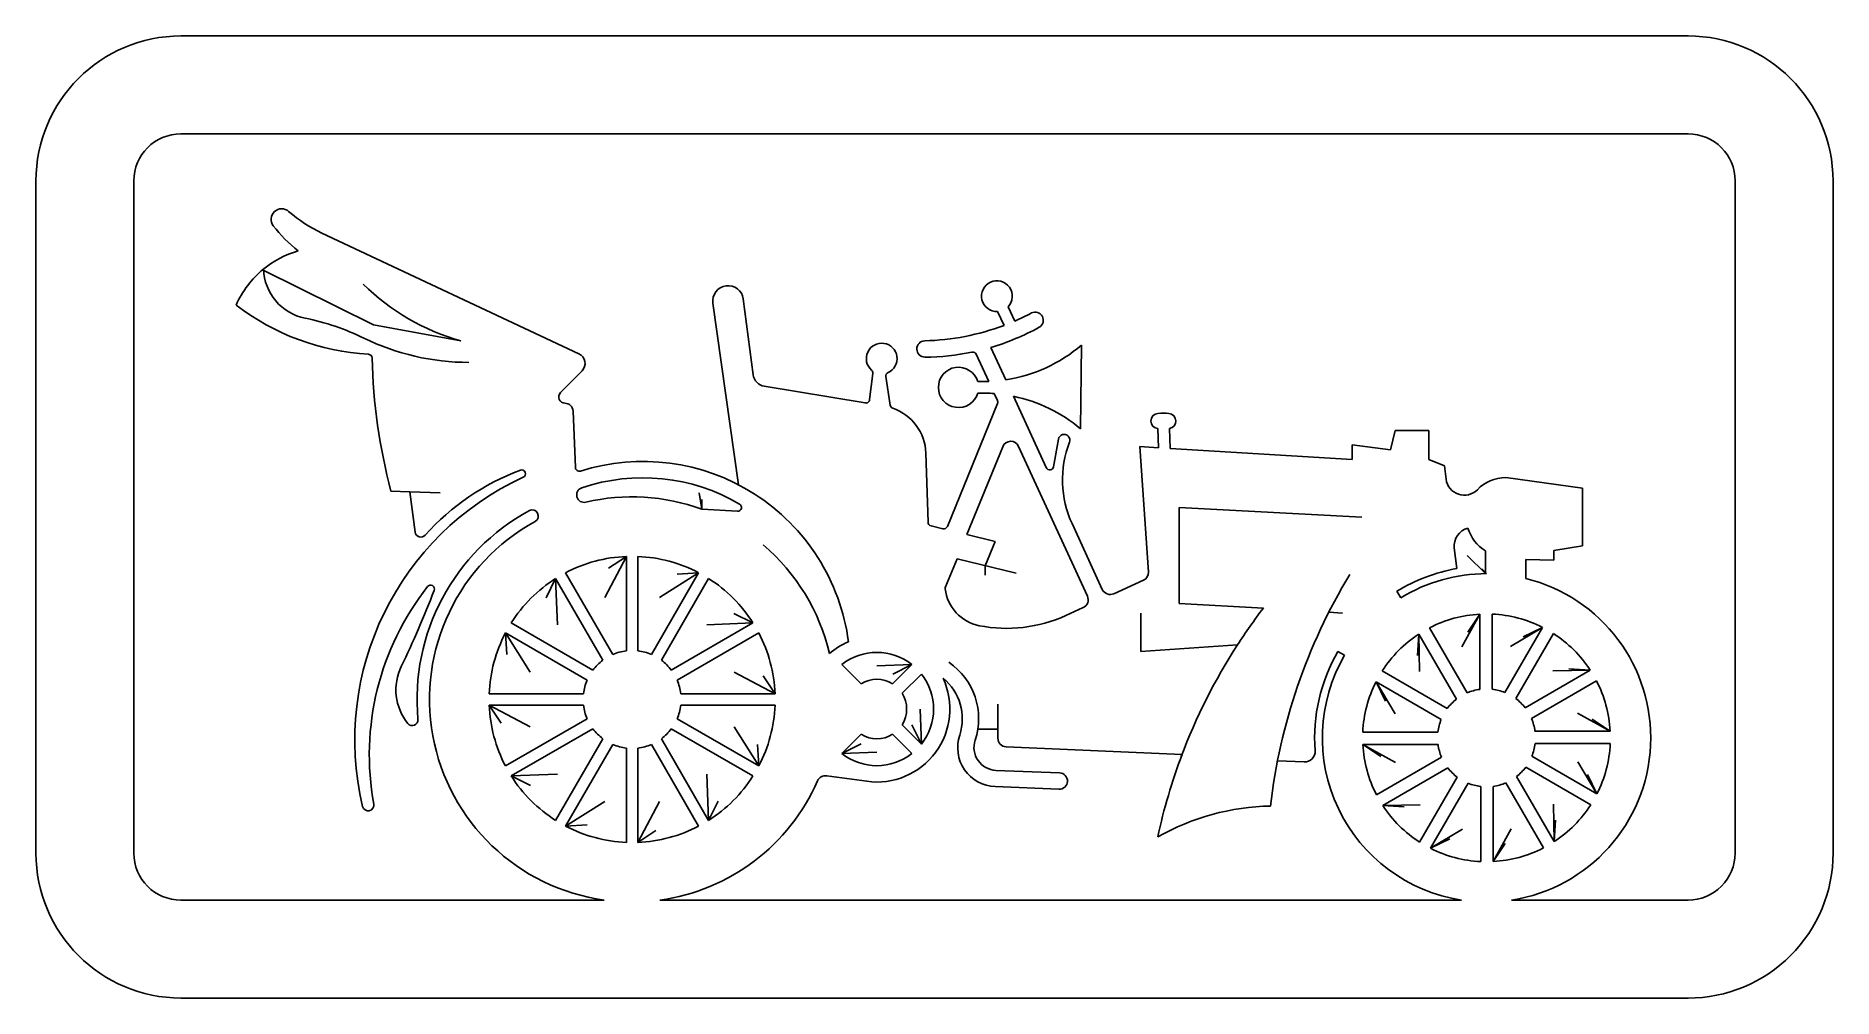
# Model space of a CAD drawing. Extents: x 0 to 842, y 0 to 451.
import ezdxf

# ---------------------------------------------------------------- set-up
doc = ezdxf.new("R2010")
doc.units = 0
doc.layers.add('WHITE', color=7, linetype='CONTINUOUS')

msp = doc.modelspace()

# ---------------------------------------------------------------- linework, layer by layer
at = {"layer": 'WHITE', "linetype": 'CONTINUOUS'}
for p, q in [((774.45, 450.9), (67.95, 450.9)), ((67.95, 405), (774.45, 405)), ((0, 382.95), (0, 67.95)), ((45.9, 67.95), (45.9, 382.95)), ((796.5, 382.95), (796.5, 67.95)), ((842.4, 67.95), (842.4, 382.95)), ((134.07, 358.48), (254.55, 301.93)), ((158.22, 315.53), (106.2, 341.23)), ((317.32, 325.7), (329.28, 240.56)), ((336.200001, 292.14), (331.59, 327.63)), ((450.79, 321.76), (453.78, 315.25)), ((458.79, 317.29), (455.69, 324.01)), ((199.149999, 308.04), (158.22, 315.53)), ((454.67, 289.750001), (447.68, 304.94)), ((489.669999, 266.78), (490.16, 306.03)), ((440.75, 301.7), (446.61, 288.96)), ((255.97, 293.97), (245.87, 283.76)), ((388.68, 278.88), (341.42, 286.74)), ((392.26, 292.75), (390.77, 280.44)), ((400.420001, 277.85), (398.39, 291.24)), ((450.72, 278.66), (427.23, 221)), ((449.220001, 283.29), (450.69, 280.09)), ((473.61, 248.58), (458.23, 282.01)), ((251.77, 275.11), (252.9, 248.62)), ((479.29, 261.92), (477.02, 249.01)), ((525.94, 266.86), (526.26, 257.87)), ((531.68, 257.53), (531.34, 266.9)), ((637.2, 265.95), (634.95, 256.95)), ((652.95, 265.95), (637.2, 265.95)), ((652.95, 252.45), (652.95, 265.95)), ((418.179999, 222.97), (417.14, 255.44)), ((436.38, 217.22), (453.16, 258.4)), ((460.59, 258.56), (492.89, 188.34)), ((526.26, 257.87), (517.425695, 258.420878)), ((517.425695, 258.420878), (521.56, 199.66)), ((616.95, 252.45), (531.68, 257.53)), ((634.95, 256.95), (616.95, 259.2)), ((616.95, 259.2), (616.95, 252.45)), ((660.27, 249.49), (652.95, 252.45)), ((661.03, 243.18), (660.27, 249.49)), ((166.42, 237.56), (175.27, 237.25)), ((175.27, 237.25), (177.77, 218.35)), ((175.27, 237.25), (189.45, 236.76)), ((312.08, 229.12), (310.95, 236.7)), ((724.95, 238.95), (688.95, 243.9)), ((724.95, 211.95), (724.95, 238.95)), ((312.08, 233.62), (312.08, 229.12)), ((328.85, 228.15), (312.08, 229.12)), ((535.95, 184.95), (535.95, 229.95)), ((535.95, 229.95), (621.45, 225.45)), ((425.15, 219.93), (419.56, 221.28)), ((499.870001, 191.47), (485.68, 222.34)), ((449.66, 214.01), (436.38, 217.22)), ((445.02, 202.63), (449.66, 214.01)), ((666.030001, 201.29), (664.87, 210.94)), ((711.45, 209.7), (724.95, 211.95)), ((276.75, 206.95), (266.64, 187.77)), ((268.35, 201.4), (276.75, 206.95)), ((276.75, 206.95), (276.75, 162.74)), ((282.15, 162.74), (282.15, 206.95)), ((426.39, 192.68), (431.75, 205.84)), ((431.75, 205.84), (459.45, 199.15)), ((445.02, 198.13), (445.02, 202.63)), ((679.5, 198.9), (670.95, 207.45)), ((679.5, 209.6), (679.5, 198.9)), ((698.4, 196.659999), (698.4, 205.51)), ((698.4, 205.51), (711.45, 205.2)), ((711.45, 205.2), (711.45, 209.7)), ((239.11, 187.62), (243.61, 196.62)), ((243.61, 196.62), (265.72, 158.34)), ((243.61, 196.62), (244.44, 174.96)), ((270.39, 161.04), (248.29, 199.32)), ((310.61, 199.32), (288.51, 161.04)), ((310.61, 199.32), (292.26, 187.77)), ((293.18, 158.34), (315.29, 196.62)), ((300.57, 198.72), (310.61, 199.32)), ((519.19, 195.83), (505.23, 189.48)), ((677.7, 201.15), (679.95, 198.9)), ((639.83, 187.61), (637.94, 190.67)), ((327.12, 180.29), (336.12, 175.79)), ((490.89, 182.96), (482.78, 179.28)), ((517.95, 180.45), (517.95, 162.45)), ((575.35, 182.710001), (535.95, 184.95)), ((606.07, 180.92), (612.45, 180.45)), ((676.8, 179.91), (668.32, 164.6)), ((671.26, 171.52), (676.8, 179.91)), ((676.8, 144.68), (676.8, 179.91)), ((682.65, 179.94), (682.65, 144.74)), ((220.68, 161.07), (220.08, 171.11)), ((220.08, 171.11), (258.36, 149.01)), ((220.08, 171.11), (231.63, 152.76)), ((261.06, 153.68), (222.78, 175.79)), ((336.12, 175.79), (297.84, 153.68)), ((300.54, 149.01), (338.82, 171.11)), ((336.12, 175.79), (314.46, 174.96)), ((647.64, 160.53), (648.24, 170.57)), ((665.86, 140.06), (648.24, 170.57)), ((648.24, 170.57), (648.55, 153.07)), ((653.29, 173.520001), (670.89, 143.04)), ((688.59, 143.21), (706.2, 173.72)), ((706.2, 173.72), (691.2, 164.7)), ((711.280001, 170.82), (693.68, 140.34)), ((697.2, 169.22), (706.2, 173.72)), ((517.95, 162.45), (563.249999, 165.549999)), ((610.34, 162.48), (613.44, 160.65)), ((346.45, 142.65), (327.27, 152.76)), ((386.82, 147.29), (377.79, 156.32)), ((410.61, 156.32), (394.2, 155.7)), ((410.61, 156.32), (401.58, 147.29)), ((401.61, 151.82), (410.61, 156.32)), ((406.04, 142.83), (415.07, 151.86)), ((631.08, 153.280001), (661.56, 135.68)), ((698.06, 136.04), (728.57, 153.66)), ((728.57, 153.66), (711.07, 153.35)), ((718.53, 154.26), (728.57, 153.66)), ((340.9, 151.05), (346.45, 142.65)), ((632.68, 139.2), (628.18, 148.2)), ((658.69, 130.59), (628.18, 148.2)), ((628.18, 148.2), (637.2, 133.2)), ((731.520001, 148.61), (701.04, 131.01)), ((256.66, 142.65), (212.45, 142.65)), ((218, 128.85), (212.45, 137.25)), ((212.45, 137.25), (256.66, 137.25)), ((212.45, 137.25), (231.63, 127.14)), ((346.45, 142.65), (302.24, 142.65)), ((302.24, 137.25), (346.45, 137.25)), ((415.07, 119.04), (414.45, 135.45)), ((450.9, 121.76), (450.9, 137.7)), ((258.36, 130.89), (220.08, 108.79)), ((338.82, 108.79), (300.54, 130.89)), ((338.82, 108.79), (327.27, 127.14)), ((415.07, 119.04), (406.04, 128.07)), ((410.57, 128.04), (415.07, 119.04)), ((737.91, 125.1), (722.6, 133.58)), ((729.52, 130.64), (737.91, 125.1)), ((222.78, 104.11), (261.06, 126.22)), ((265.72, 121.56), (243.61, 83.28)), ((248.29, 80.58), (270.39, 118.86)), ((288.51, 118.86), (310.61, 80.58)), ((315.29, 83.28), (293.18, 121.56)), ((297.84, 126.22), (336.12, 104.11)), ((338.22, 118.83), (338.82, 108.79)), ((377.79, 114.58), (386.82, 123.61)), ((386.79, 119.08), (377.79, 114.58)), ((401.58, 123.61), (410.61, 114.58)), ((441.51, 126), (450.9, 126)), ((621.96, 124.65), (657.16, 124.65)), ((630.38, 113.26), (621.99, 118.8)), ((657.22, 118.8), (621.99, 118.8)), ((621.99, 118.8), (637.3, 110.32)), ((702.68, 125.1), (737.91, 125.1)), ((737.94, 119.25), (702.74, 119.25)), ((276.75, 117.16), (276.75, 72.95)), ((282.15, 72.95), (282.15, 117.16)), ((377.79, 114.58), (394.2, 115.2)), ((537.22, 114.07), (454.77, 117.71)), ((582.01, 111.2), (594.47, 110.650001)), ((628.379999, 95.29), (658.86, 112.89)), ((701.21, 113.31), (731.72, 95.7)), ((731.72, 95.7), (722.7, 110.7)), ((222.78, 104.11), (244.44, 104.94)), ((231.78, 99.61), (222.78, 104.11)), ((315.29, 83.28), (314.46, 104.94)), ((370.66, 104.18), (389.52, 101.57)), ((479.85, 105.52), (450.02, 106.720001)), ((661.84, 107.86), (631.33, 90.24)), ((648.619999, 73.08), (666.22, 103.56)), ((694.04, 103.84), (711.66, 73.33)), ((728.82, 90.619999), (698.34, 108.22)), ((727.22, 104.7), (731.72, 95.7)), ((449.71, 99.07), (479.55, 97.88)), ((671.31, 100.69), (653.7, 70.18)), ((677.25, 63.96), (677.25, 99.16)), ((683.1, 99.22), (683.1, 63.99)), ((706.61, 70.379999), (689.01, 100.86)), ((248.29, 80.58), (266.64, 92.13)), ((282.15, 72.95), (292.26, 92.13)), ((319.79, 92.28), (315.29, 83.28)), ((631.33, 90.24), (648.83, 90.55)), ((641.37, 89.64), (631.33, 90.24)), ((711.66, 73.33), (711.35, 90.83)), ((258.33, 81.18), (248.29, 80.58)), ((290.55, 78.5), (282.15, 72.95)), ((653.7, 70.18), (668.7, 79.2)), ((683.1, 63.99), (691.58, 79.3)), ((712.26, 83.37), (711.66, 73.33)), ((662.7, 74.68), (653.7, 70.18)), ((688.64, 72.38), (683.1, 63.99)), ((266.41, 45.9), (67.95, 45.9)), ((668.22, 45.9), (292.49, 45.9)), ((774.45, 45.9), (691.68, 45.9)), ((67.95, 0), (774.45, 0))]:
    msp.add_line(p, q, dxfattribs=at)
for centre, radius, start, end in [((67.95, 382.95), 67.95, 90, 180), ((774.45, 382.95), 67.95, 0, 90), ((67.95, 382.95), 22.05, 90, 180), ((774.45, 382.95), 22.05, 0, 90), ((115.206362, 364.944449), 4.953837, 48.944374, 217.190763), ((162.44699, 418.952634), 66.799648, -131.184915, -115.138478), ((162.44032, 400.962702), 64.353835, -142.683182, -127.853429), ((135.468885, 306.455406), 45.452613, 105.987473, 130.08646), ((135.45455, 306.453725), 45.450996, 129.311011, 156.289884), ((130.949949, 342.451504), 24.304177, -178.039392, -101.318365), ((227.707104, 409.943005), 105.82878, -134.561312, -105.654896), ((324.455, 326.665), 7.199962, 7.702446, 187.702446), ((450.453397, 328.953601), 7.201472, -43.351394, 272.679027), ((162.456101, 414.445334), 112.946937, -127.40949, -93.337815), ((414.145533, 420.061096), 112.049215, -66.519544, -62.051793), ((468.382487, 317.6651), 3.824722, -60.08382, 116.766533), ((104.011733, 207.869152), 112.947698, 63.912342, 78.681065), ((414.108963, 420.039977), 112.047894, -88.720987, -69.264505), ((415.840378, 413.311301), 112.951761, -73.627147, -61.179914), ((202.943255, 409.953302), 112.053302, -116.080995, -89.996551), ((396.450934, 299.700424), 7.205137, -65.577365, 228.42919), ((416.737074, 304.201054), 3.82106, 91.905807, 269.893931), ((443.716272, 360.452523), 71.546005, -81.193353, -49.522834), ((155.780187, 299.892324), 1.800444, 1.517387, 86.822007), ((427.95028, 306.438369), 270.448363, -178.623157, -165.245248), ((252.448463, 297.448444), 4.949828, -44.647283, 64.8767), ((415.91273, 413.320317), 112.943273, -89.585398, -78.334289), ((432.45, 286.2), 9.452799, 16.786326, 343.213671), ((439.112966, 300.943547), 1.803358, 24.801068, 101.611377), ((342.448998, 292.957698), 6.30227, -172.545054, -99.396993), ((390.469311, 292.964323), 1.803469, -6.825117, 48.258848), ((400.170316, 291.500143), 1.799222, 114.296873, 188.313329), ((443.635194, 360.451964), 71.553829, -91.709982, -87.617277), ((247.947477, 281.697455), 2.927457, 135.20665, 270.049389), ((247.950142, 274.946651), 3.823349, 2.448658, 90.002121), ((388.978386, 280.660271), 1.805104, -99.514739, -7.009088), ((443.694544, 211.950422), 71.553239, 85.571118, 91.757542), ((449.050115, 279.340282), 1.803136, -22.165127, 24.568798), ((443.700512, 211.94957), 71.55117, 50.023743, 78.283792), ((402.199294, 278.124617), 1.800361, -171.226174, -108.76974), ((394.199985, 254.700552), 22.95193, 1.846232, 71.138295), ((526.205277, 270.445377), 3.595177, 94.391346, 265.76847), ((528.52, 246.7), 27.45245, 84.586382, 95.413619), ((530.772395, 270.4504), 3.595485, -80.916946, 84.612173), ((481.94818, 261.445258), 2.700241, -20.944965, 169.873929), ((456.909654, 256.870754), 4.049506, 24.654707, 157.812569), ((530.24112, 242.842905), 49.051631, 158.92671, 204.707513), ((266.138408, 142.376847), 112.045093, 110.406886, 138.308659), ((227.70324, 245.701478), 1.803358, -65.537713, 110.557378), ((254.700046, 248.698967), 1.801777, -177.488077, -72.561686), ((284.509513, 154.293711), 97.198006, 7.481809, 107.525657), ((475.246606, 249.337377), 1.803359, -155.166596, -10.459321), ((284.893688, 120.937106), 135.444221, 114.628318, 193.277484), ((256.961955, 235.804057), 3.503826, 108.848229, 282.997583), ((284.505196, 154.286947), 89.548387, 59.570103, 108.676237), ((669.518998, 244.198483), 8.549878, -173.158535, -43.992912), ((688.948042, 225.45), 18.45, 89.99392, 136.027826), ((279.447576, 139.948682), 100.799247, 118.53903, 185.304451), ((232.581103, 225.873605), 2.926585, -59.191797, 116.178153), ((279.449601, 139.949157), 94.953579, 69.900848, 103.210455), ((328.937984, 229.950727), 1.802875, -92.79725, 59.241935), ((279.442903, 139.94933), 94.948054, 118.539564, 262.110472), ((419.979954, 223.031353), 1.800999, -178.047771, -103.484265), ((425.564274, 221.681364), 1.799694, -103.308339, -22.24698), ((673.354871, 211.948695), 8.544618, 104.260966, 186.779595), ((688.948691, 225.449613), 18.452317, -163.568409, -120.801132), ((180.450479, 218.696209), 2.702745, -172.640457, -41.650641), ((279.447715, 139.959845), 94.949254, 13.062694, 49.723671), ((279.459349, 139.951005), 67.053753, 92.315703, 117.699947), ((279.440304, 139.949711), 67.055061, 62.300304, 87.684046), ((279.449868, 139.950132), 67.051996, 122.310592, 147.689408), ((279.448004, 139.948004), 67.054931, 32.311157, 57.688843), ((517.508007, 199.519092), 4.054442, -65.490014, 1.991657), ((846.442564, 58.937707), 269.546025, 148.829773, 173.386853), ((679.972936, 121.951645), 80.554206, 99.967388, 121.452862), ((679.955499, 121.950499), 76.949501, 90.004094, 121.429724), ((679.963204, 121.952035), 76.949304, -81.241707, 76.137264), ((284.077084, 113.919027), 127.802588, 141.881659, 190.358386), ((-233.467255, 351.095678), 449.547685, -25.802625, -20.854295), ((184.955632, 191.714692), 1.797811, -21.355915, 142.465079), ((428.062447, 192.006042), 1.803136, 158.051686, 186.241686), ((445.950444, 193.94581), 19.795999, -173.806246, -101.097873), ((489.205509, 186.647952), 4.054442, -65.451207, 24.666253), ((503.548261, 193.163782), 4.049506, -155.274657, -65.462111), ((455.031679, 240.321631), 67.052592, -101.084833, -65.554392), ((790.158902, 18.396159), 270.447597, 142.58653, 147.035984), ((679.930915, 121.94694), 58.047558, 93.091867, 117.319361), ((679.9325, 121.958877), 58.044771, 63.093324, 87.316585), ((279.445574, 139.941568), 67.050299, 152.299388, 177.684963), ((279.44391, 139.938749), 67.06092, 2.317081, 27.698568), ((679.942662, 121.945215), 58.046778, 123.103773, 147.328645), ((679.945215, 121.957338), 58.046778, 33.103773, 57.328645), ((279.434941, 139.948221), 22.949381, 96.718652, 113.211457), ((279.463936, 139.944019), 22.953686, 66.7901, 83.279791), ((394.187758, 135.444826), 34.200474, 112.899152, 130.580083), ((394.2, 135.447652), 26.550763, 51.825299, 128.174701), ((790.214462, 18.472215), 270.452846, 147.055907, 159.499276), ((679.942918, 121.945655), 80.545635, 149.78495, 184.261798), ((679.940117, 121.945607), 76.943457, 149.799742, 261.238535), ((193.952714, 144.455616), 25.202718, 154.211668, 218.722731), ((279.449177, 139.950826), 22.9489, 126.744656, 143.255352), ((279.448208, 139.94821), 22.952561, 36.745974, 53.254018), ((394.197014, 135.45), 26.551265, -38.173849, 38.173849), ((409.949083, 130.953169), 31.950363, -18.434149, 55.708563), ((279.455981, 139.963936), 22.953686, 156.7901, 173.279791), ((279.448221, 139.965059), 22.949381, 6.718652, 23.211457), ((394.2, 135.451862), 13.950123, 58.060222, 121.939777), ((394.196598, 135.450896), 34.20213, -97.858907, 24.897751), ((409.950718, 130.952054), 24.295748, -18.432622, 51.062263), ((679.941123, 121.9325), 58.044771, 153.093324, 177.316585), ((679.925857, 121.946667), 22.947231, 97.829136, 113.189083), ((679.947188, 121.951143), 22.948577, 67.875745, 83.236182), ((679.94694, 121.969085), 58.047558, 3.091867, 27.319361), ((279.447749, 139.959015), 67.052495, -177.68454, -152.299811), ((279.451779, 139.934941), 22.949381, -173.281348, -156.788543), ((279.444019, 139.936064), 22.953686, -23.2099, -6.720209), ((279.454426, 139.958432), 67.050299, -27.700612, -2.315037), ((394.197014, 135.45), 13.954237, -31.929247, 31.929247), ((679.93671, 121.939668), 22.945592, 127.84171, 143.214403), ((679.939668, 121.96329), 22.945592, 37.84171, 53.214403), ((176.396859, 130.371442), 2.695571, -141.407331, 5.504253), ((679.943975, 121.948445), 22.943582, 157.874061, 173.237863), ((679.946667, 121.974143), 22.947231, 7.829136, 23.189083), ((279.448208, 139.94821), 22.947548, -143.255834, -126.744158), ((279.436064, 139.955981), 22.953686, -113.2099, -96.720209), ((279.465059, 139.951779), 22.949381, -83.281348, -66.788543), ((279.449177, 139.950826), 22.951209, -53.254516, -36.745492), ((394.2, 135.451862), 13.953282, -121.931689, -58.06831), ((450.450069, 117.450108), 18.395001, 161.555588, 267.69425), ((450.451243, 117.453629), 10.742288, 161.568646, 267.699276), ((454.949998, 121.755998), 4.05, 179.943383, 267.45271), ((679.951063, 121.930374), 58.045534, -176.90856, -152.680209), ((679.951745, 121.925417), 22.945598, -172.171414, -156.810367), ((679.944112, 121.954624), 22.955773, -22.121835, -6.766242), ((679.958877, 121.9675), 58.044771, -26.906676, -2.683415), ((394.2, 135.447652), 26.547071, -128.180965, -51.819035), ((790.200085, 18.450125), 270.447932, 159.294715, 167.820044), ((594.678172, 115.600512), 4.954886, -92.407899, 4.160597), ((279.448004, 139.948004), 67.049424, -147.689903, -122.310097), ((279.456393, 139.950886), 94.949692, -82.11018, -23.697409), ((279.449868, 139.950132), 67.052359, -57.689338, -32.310662), ((370.115325, 100.159275), 4.05745, 82.285283, 156.302438), ((479.7, 101.7), 3.822944, -92.248679, 87.751321), ((679.960332, 121.93671), 22.945592, -142.15829, -126.785597), ((679.96329, 121.960332), 22.945592, -52.15829, -36.785597), ((679.952812, 121.948857), 22.948577, -112.124255, -96.763818), ((679.974583, 121.951745), 22.945598, -82.171414, -66.810367), ((155.7, 90.45), 2.702093, -166.735202, 10.437475), ((580.953536, -22.036558), 112.039423, 91.157627, 119.466328), ((679.954785, 121.942662), 58.046778, -146.896227, -122.671355), ((679.957338, 121.954785), 58.046778, -56.896227, -32.671355), ((279.458432, 139.945574), 67.050299, -117.700612, -92.315037), ((279.440457, 139.949717), 67.054483, -87.684157, -62.300193), ((67.95, 67.95), 67.95, 180, 270), ((67.95, 67.95), 22.05, 180, 270), ((679.9675, 121.941123), 58.044771, -116.906676, -92.683415), ((679.969626, 121.951063), 58.045534, -86.90856, -62.680209), ((774.4501, 67.9499), 67.9499, -90.000084, 0.000084), ((774.4501, 67.9499), 22.0499, -90.00026, 0.00026)]:
    msp.add_arc(centre, radius, start, end, dxfattribs=at)

doc.saveas('drawing.dxf')
